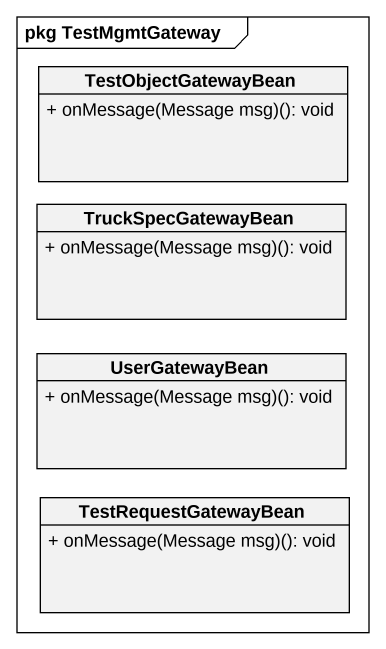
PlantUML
@startuml
mainframe pkg TestMgmtGateway
hide circle
hide empty members
skinparam classAttributeIconSize 0
class TestObjectGatewayBean {
  + onMessage(Message msg)(): void
}
class TruckSpecGatewayBean {
  + onMessage(Message msg)(): void
}
class UserGatewayBean {
  + onMessage(Message msg)(): void
}
class TestRequestGatewayBean {
  + onMessage(Message msg)(): void
}
@enduml
